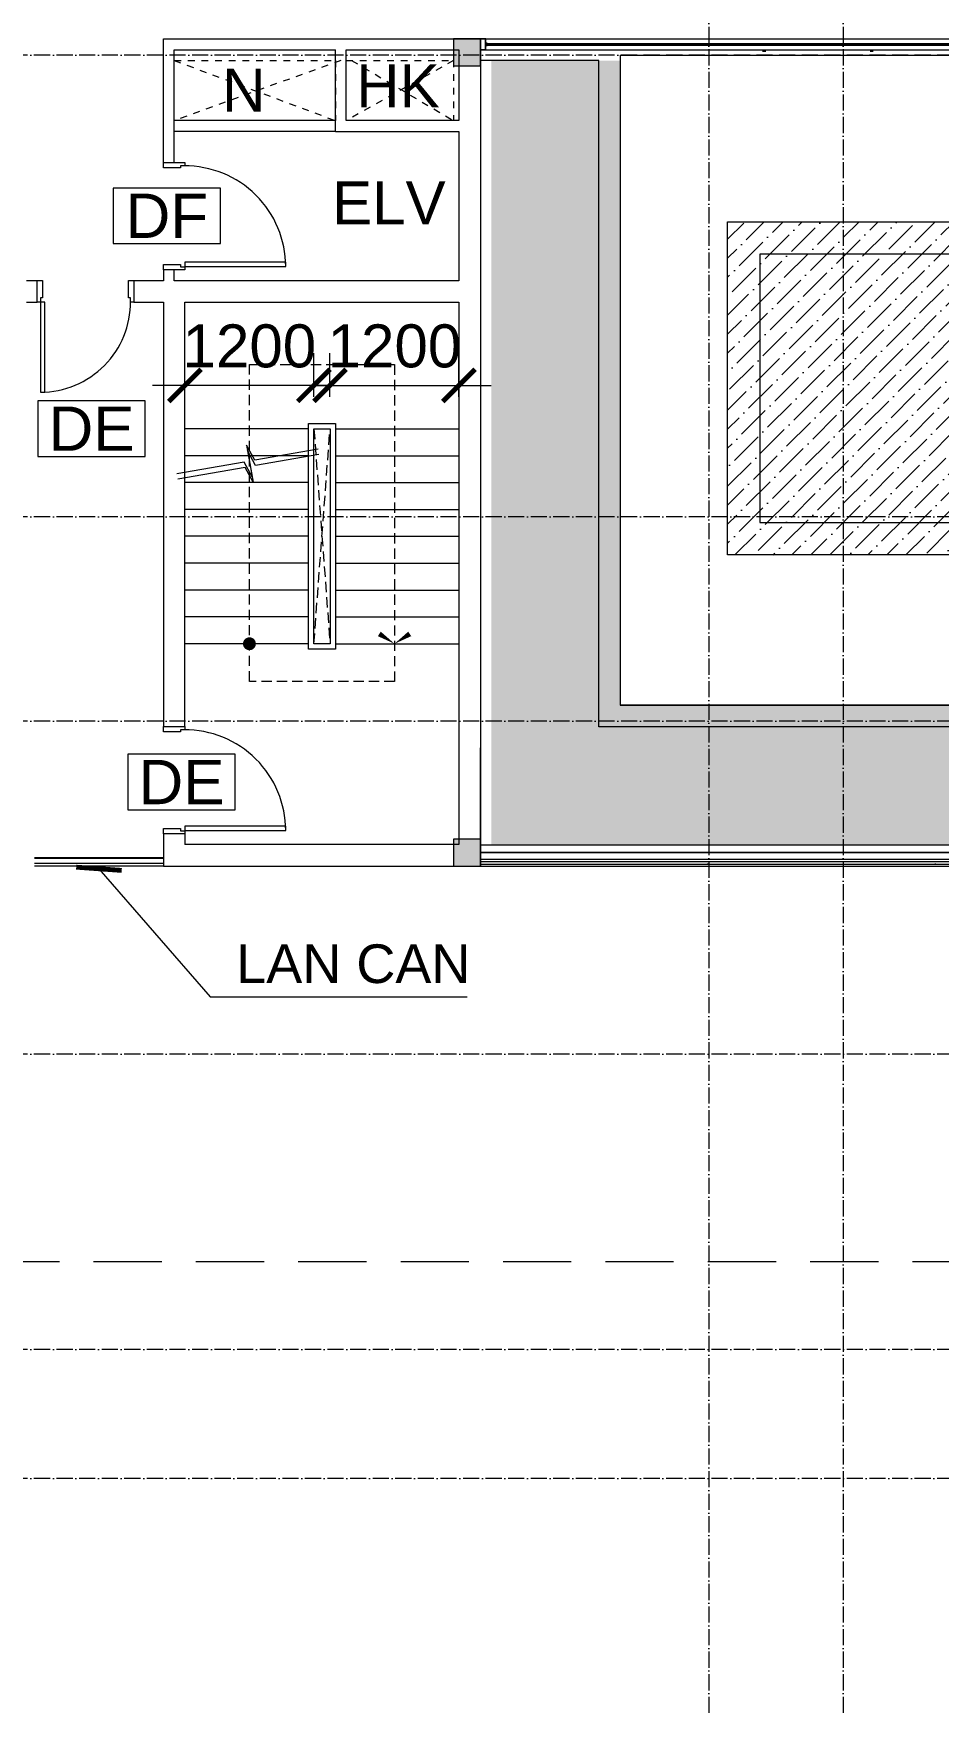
# Model space of a CAD drawing. Header units: millimetres. Extents: x -20144 to 122974, y -38328 to 48263.
# Drawn here: x 78537 to 86959, y 15803 to 31352 of the extents above; entities that cross this region are included whole.
import ezdxf
from ezdxf.enums import TextEntityAlignment as Align

# ---------------------------------------------------------------- set-up
doc = ezdxf.new("R2010")
doc.units = ezdxf.units.MM
for name, pattern in [('Dash', [6.35, 3.175, -3.175]), ('Grid Line', [4.2, 3, -0.6, 0, -0.6]), ('HIDDEN2', [4.7625, 3.175, -1.5875]), ('HIDDENX2', [0.75, 0.5, -0.25])]:
    doc.linetypes.add(name, pattern=pattern)
for name, color, linetype, lineweight in [('@ color hatch', 7, 'Continuous', 13), ('A-DETL-GENF-HDLN', 161, 'Dash', 5), ('CHU', 181, 'Continuous', 5), ('CUA', 31, 'Continuous', 9), ('DIM', 1, 'Continuous', 5), ('HATCH-1', 8, 'Continuous', 5), ('KI-HIEU-1', 151, 'Continuous', 9), ('NET THAY 1', 41, 'Continuous', 5), ('NET THAY 2', 55, 'Continuous', 5), ('NET-CAT', 3, 'Continuous', 15), ('NET-THAY', 2, 'Continuous', 9), ('NET-THAY-2', 55, 'Continuous', 13), ('TRUC', 225, 'Continuous', 5), ('X-COT T23$0$LC.HA', 8, 'Continuous', 9), ('Y-GHI CHU PCCC$0$Z-CT1-GHI CHU TT$0$KI-HIEU', 6, 'Continuous', 13)]:
    doc.layers.add(name, color=color, linetype=linetype, lineweight=lineweight)
doc.styles.add('Arial_3', font='arial_0.ttf', dxfattribs={"height": 400})
doc.styles.add('Arial_4', font='arial_0.ttf', dxfattribs={"height": 360})
doc.styles.add('TA1', font='arial_0.ttf')
doc.styles.add('Y-GHI CHU PCCC$0$Arial', font='arial_0.ttf')
doc.dimstyles.new('D_200_KTx2', dxfattribs={"dimtxt": 400, "dimasz": 300, "dimexe": 300, "dimexo": 300, "dimgap": 160, "dimtad": 1, "dimdec": 0, "dimzin": 9, "dimtxsty": 'TA1', "dimblk": 'ARCHTICK', "dimcen": 1, "dimdle": 300, "dimclrd": 256, "dimclre": 256, "dimclrt": 7, "dimadec": 0, "dimazin": 0, "dimtfac": 1, "dimtdec": 0, "dimtix": 1, "dimtmove": 1, "dimatfit": 3, "dimldrblk": 'ARCHTICK', "dimfxl": 0, "dimtolj": 1, "dimtzin": 0, "dimlwd": -1, "dimlwe": -1, "dimarcsym": 0})

# ---------------------------------------------------------------- blocks, each defined once
blk = doc.blocks.new('Railing - NBS_RailInfillPnl_Post-1648199-MẶT BẰNG TẦNG 23')
at = {"layer": 'NET THAY 2'}
for p, q in [((-13, -5), (-13, 5)), ((13, 5), (13, -5))]:
    blk.add_line(p, q, dxfattribs=at)
blk = doc.blocks.new('Railing - Railing-1431376-MẶT BẰNG TẦNG 23')
at = {"layer": 'NET THAY 1'}
for p, q in [((22751, 23727), (5825, 23727)), ((5825, 23727), (22751, 23727)), ((22751, 23660), (5825, 23660)), ((5825, 23600), (22751, 23600))]:
    blk.add_line(p, q, dxfattribs=at)
at = {"rotation": 270}
for p in [(7941, 23630), (10057, 23630), (12172, 23630), (14288, 23630), (16404, 23630), (18519, 23630), (20635, 23630)]:
    blk.add_blockref('Railing - NBS_RailInfillPnl_Post-1648199-MẶT BẰNG TẦNG 23', p, dxfattribs=at)
blk = doc.blocks.new('Top Rail Type - Top Rail_Internal_-1431379-MẶT BẰNG TẦNG 23')
at = {"layer": 'NET THAY 1'}
for p, q in [((22751, 23641), (5825, 23641)), ((5825, 23641), (5825, 23619)), ((22751, 23619), (22751, 23641)), ((5825, 23619), (22751, 23619))]:
    blk.add_line(p, q, dxfattribs=at)
blk = doc.blocks.new('CUA 1 CANH MO - 2 - Type 1-1152486-MẶT BẰNG TẦNG 2')
at = {"layer": 'CUA', "lineweight": 5}
for p, q in [((-349, -102), (-349, 98)), ((-349, 98), (-299, 98)), ((-299, 98), (-299, -61)), ((501, 98), (551, 98)), ((501, -61), (501, 98)), ((551, 98), (551, -102)), ((-319, -102), (-349, -102)), ((-319, -61), (-319, -102)), ((-299, -61), (-319, -61)), ((521, -61), (501, -61)), ((521, -102), (521, -61)), ((551, -102), (521, -102))]:
    blk.add_line(p, q, dxfattribs=at)
at = {"layer": 'CUA'}
for p, q in [((-278, -102), (-318, -102)), ((-318, -102), (-318, -940)), ((-278, -940), (-278, -102)), ((-318, -940), (-278, -940))]:
    blk.add_line(p, q, dxfattribs=at)
at = {"layer": 'CUA', "lineweight": 5}
blk.add_arc((-318, -102), 838, 270, 0.5, dxfattribs=at)
blk = doc.blocks.new('CUA 1 CANH MO - 2 - Type 1000-1152409-MẶT BẰNG TẦNG 2')
at = {"layer": 'CUA', "lineweight": 5}
for p, q in [((-399, -102), (-399, 98)), ((-399, 98), (-349, 98)), ((-349, 98), (-349, -61)), ((551, 98), (601, 98)), ((551, -61), (551, 98)), ((601, 98), (601, -102)), ((-369, -102), (-399, -102)), ((-369, -61), (-369, -102)), ((-349, -61), (-369, -61)), ((571, -61), (551, -61)), ((571, -102), (571, -61)), ((601, -102), (571, -102))]:
    blk.add_line(p, q, dxfattribs=at)
at = {"layer": 'CUA'}
for p, q in [((-328, -102), (-368, -102)), ((-368, -102), (-368, -1040)), ((-328, -1040), (-328, -102)), ((-368, -1040), (-328, -1040))]:
    blk.add_line(p, q, dxfattribs=at)
at = {"layer": 'CUA', "lineweight": 5}
blk.add_arc((-368, -102), 938, 270, 0.5, dxfattribs=at)
blk = doc.blocks.new('*U739')
for points in [[(-648, 50), (-50, 50), (0, -100), (0, 200), (50, 50), (685, 50)], [(-648, 0), (-50, 0), (0, -150), (0, 150), (50, 0), (685, 0)]]:
    blk.add_lwpolyline(points)
blk = doc.blocks.new('_ArchTick')
at = {"color": 0, "const_width": 0.15}
blk.add_lwpolyline([(-0.5, -0.5), (0.5, 0.5)], dxfattribs=at)
blk = doc.blocks.new('*D744')
at = {"layer": 'Defpoints', "color": 0, "transparency": 16777216}
for p in [(79946, 28075), (79946, 27670), (81146, 27670)]:
    blk.add_point(p, dxfattribs=at)
at = {"layer": 'DIM', "transparency": 16777216}
for p, q in [((79946, 27970), (79946, 28375)), ((81146, 27970), (81146, 28375)), ((79946, 28075), (79646, 28075)), ((81146, 28075), (79946, 28075)), ((81146, 28075), (81446, 28075))]:
    blk.add_line(p, q, dxfattribs=at)
at = {"layer": 'DIM', "transparency": 16777216, "xscale": 300, "yscale": 300, "zscale": 300}
blk.add_blockref('_ArchTick', (79946, 28075), dxfattribs=at)
at = {"layer": 'DIM', "transparency": 16777216, "xscale": 300, "yscale": 300, "zscale": 300, "rotation": 180}
blk.add_blockref('_ArchTick', (81146, 28075), dxfattribs=at)
at = {"layer": 'DIM', "color": 7, "transparency": 16777216, "insert": (80546, 28440), "char_height": 400, "attachment_point": 5, "style": 'TA1'}
blk.add_mtext('\\A1;1200', dxfattribs=at)
blk = doc.blocks.new('*D745')
at = {"layer": 'Defpoints', "color": 0, "transparency": 16777216}
for p in [(82496, 28075), (81296, 27670), (82496, 27670)]:
    blk.add_point(p, dxfattribs=at)
at = {"layer": 'DIM', "transparency": 16777216}
for p, q in [((81296, 27970), (81296, 28375)), ((82496, 27970), (82496, 28375)), ((81296, 28075), (80996, 28075)), ((81296, 28075), (82496, 28075)), ((82496, 28075), (82796, 28075))]:
    blk.add_line(p, q, dxfattribs=at)
at = {"layer": 'DIM', "transparency": 16777216, "xscale": 300, "yscale": 300, "zscale": 300}
blk.add_blockref('_ArchTick', (81296, 28075), dxfattribs=at)
at = {"layer": 'DIM', "transparency": 16777216, "xscale": 300, "yscale": 300, "zscale": 300, "rotation": 180}
blk.add_blockref('_ArchTick', (82496, 28075), dxfattribs=at)
at = {"layer": 'DIM', "color": 7, "transparency": 16777216, "insert": (81896, 28440), "char_height": 400, "attachment_point": 5, "style": 'TA1'}
blk.add_mtext('\\A1;1200', dxfattribs=at)
blk = doc.blocks.new('A$C69B33B05')
at = {"layer": 'X-COT T23$0$LC.HA'}
h = blk.add_hatch(color=256, dxfattribs=at)
h.dxf.hatch_style = 1
h.paths.add_polyline_path([(14325, -11100), (14075, -11100), (14075, -11350), (14325, -11350)])
h = blk.add_hatch(color=256, dxfattribs=at)
h.dxf.hatch_style = 1
h.paths.add_polyline_path([(14325, -18550), (14075, -18550), (14075, -18800), (14325, -18800)])
at = {"ltscale": 1000}
for points in [[(14325, -11100), (14075, -11100), (14075, -11350), (14325, -11350)], [(14325, -18550), (14075, -18550), (14075, -18800), (14325, -18800)]]:
    blk.add_lwpolyline(points, close=True, dxfattribs=at)
blk = doc.blocks.new('*U752')
for p, q in [((-788, 112), (-788, 712)), ((-771, 699, 0), (-771, 126, 0)), ((-754, 699, 0), (-754, 126, 0)), ((-738, 112), (-738, 712)), ((737, 112), (737, 712)), ((754, 699, 0), (754, 126, 0)), ((771, 699, 0), (771, 126, 0)), ((788, 112), (788, 712)), ((-7642, 0, 0), (-850, 0, 0)), ((7883, 0, 0), (850, 0, 0)), ((-7642, -100, 0), (-850, -100, 0)), ((-7629, -42, 0), (-863, -42, 0)), ((-7629, -58, 0), (-863, -58, 0)), ((7883, -100, 0), (850, -100, 0)), ((7870, -42, 0), (863, -42, 0)), ((7870, -58, 0), (863, -58, 0))]:
    blk.add_line(p, q)
at = {"color": 1}
for p, q in [((-763, 119, 0), (-763, 706, 0)), ((762, 119, 0), (762, 706, 0)), ((-857, -50, 0), (-7636, -50, 0)), ((857, -50, 0), (7876, -50, 0))]:
    blk.add_line(p, q, dxfattribs=at)
at = {"ltscale": 100}
for p, q in [((-7642, -61, 0), (-7642, -39, 0)), ((-7642, -61, 0), (-7642, -39, 0)), ((-850, -61, 0), (-850, -39, 0)), ((-850, -61, 0), (-850, -39, 0)), ((850, -61, 0), (850, -39, 0)), ((850, -61, 0), (850, -39, 0)), ((7883, -61, 0), (7883, -39, 0)), ((7883, -61, 0), (7883, -39, 0))]:
    blk.add_line(p, q, dxfattribs=at)
for points in [[(-738, 712), (-788, 712), (-788, 812), (-738, 812)], [(-740, 714), (-786, 714), (-786, 810), (-740, 810)], [(737, 712), (788, 712), (788, 812), (737, 812)], [(740, 714), (786, 714), (786, 810), (740, 810)], [(-7692, -100), (-7692, 0), (-7642, 0), (-7642, -100)], [(-850, 0), (-800, 0), (-800, -100), (-850, -100)], [(-738, 12), (-788, 12), (-788, 112), (-738, 112)], [(-740, 14), (-786, 14), (-786, 110), (-740, 110)], [(737, 12), (788, 12), (788, 112), (737, 112)], [(740, 14), (786, 14), (786, 110), (740, 110)], [(850, 0), (800, 0), (800, -100), (850, -100)], [(7933, -100), (7933, 0), (7883, 0), (7883, -100)], [(-7690, -98), (-7690, -2), (-7644, -2), (-7644, -98)], [(-848, -2), (-802, -2), (-802, -98), (-848, -98)], [(848, -2), (802, -2), (802, -98), (848, -98)], [(7931, -98), (7931, -2), (7885, -2), (7885, -98)]]:
    blk.add_lwpolyline(points, close=True)
at = {"elevation": 0}
for points in [[(-752, 712), (-774, 712), (-774, 700, 0.414214), (-773, 699), (-770, 699, 0.414214), (-769, 700, 0.414214), (-770, 700), (-772, 700, -0.414214), (-773, 701), (-773, 711, -0.414214), (-772, 711), (-753, 711, -0.414214), (-753, 711), (-753, 701, -0.414214), (-753, 700), (-756, 700, 0.414214), (-756, 700, 0.414214), (-756, 699), (-752, 699, 0.414214), (-752, 700), (-752, 712)], [(752, 712), (774, 712), (774, 700, -0.414214), (773, 699), (770, 699, -0.414214), (769, 700, -0.414214), (770, 700), (772, 700, 0.414214), (772, 701), (772, 711, 0.414214), (772, 711), (753, 711, 0.414214), (752, 711), (752, 701, 0.414214), (753, 700), (756, 700, -0.414214), (756, 700, -0.414214), (756, 699), (752, 699, -0.414214), (752, 700), (752, 712)], [(-7642, -39), (-7642, -61), (-7630, -61, 0.414214), (-7629, -61), (-7629, -57, 0.414214), (-7630, -57, 0.414214), (-7630, -57), (-7630, -60, -0.414214), (-7631, -60), (-7641, -60, -0.414214), (-7641, -60), (-7641, -41, -0.414214), (-7641, -40), (-7631, -40, -0.414214), (-7630, -41), (-7630, -43, 0.414214), (-7630, -44, 0.414214), (-7629, -43), (-7629, -40, 0.414214), (-7630, -39), (-7642, -39)], [(-850, -39), (-850, -61), (-863, -61, -0.414214), (-863, -61), (-863, -57, -0.414214), (-863, -57, -0.414214), (-862, -57), (-862, -60, 0.414214), (-862, -60), (-852, -60, 0.414214), (-851, -60), (-851, -41, 0.414214), (-852, -40), (-862, -40, 0.414214), (-862, -41), (-862, -43, -0.414214), (-863, -44, -0.414214), (-863, -43), (-863, -40, -0.414214), (-863, -39), (-850, -39)], [(850, -39), (850, -61), (863, -61, 0.414214), (863, -61), (863, -57, 0.414214), (863, -57, 0.414214), (862, -57), (862, -60, -0.414214), (862, -60), (852, -60, -0.414214), (851, -60), (851, -41, -0.414214), (852, -40), (862, -40, -0.414214), (862, -41), (862, -43, 0.414214), (863, -44, 0.414214), (863, -43), (863, -40, 0.414214), (863, -39), (850, -39)], [(7883, -39), (7883, -61), (7870, -61, -0.414214), (7870, -61), (7870, -57, -0.414214), (7870, -57, -0.414214), (7871, -57), (7871, -60, 0.414214), (7871, -60), (7881, -60, 0.414214), (7882, -60), (7882, -41, 0.414214), (7881, -40), (7871, -40, 0.414214), (7871, -41), (7871, -43, -0.414214), (7870, -44, -0.414214), (7870, -43), (7870, -40, -0.414214), (7870, -39), (7883, -39)]]:
    blk.add_lwpolyline(points, format="xyb", dxfattribs=at)
at = {"color": 8, "lineweight": 5, "elevation": 0}
for points in [[(-765, 706, -0.110226), (-765, 706), (-760, 706, -0.110226), (-760, 706, -0.547587), (-760, 702, 0.371535), (-760, 702, -0.207699), (-760, 698, 0.626616), (-760, 697, 0.088099), (-754, 699), (-757, 699), (-757, 702), (-755, 702), (-759, 707, 0.26277), (-759, 707), (-763, 707), (-766, 707, 0.26277), (-766, 707), (-770, 702), (-768, 702), (-768, 699), (-771, 699, 0.088099), (-765, 697, 0.626616), (-765, 698, -0.207699), (-765, 702, 0.371535), (-765, 702, -0.547587)], [(765, 706, 0.110226), (765, 706), (760, 706, 0.110226), (760, 706, 0.547587), (760, 702, -0.371535), (760, 702, 0.207699), (760, 698, -0.626616), (760, 697, -0.088099), (754, 699), (757, 699), (757, 702), (755, 702), (759, 707, -0.26277), (759, 707), (762, 707), (766, 707, -0.26277), (766, 707), (770, 702), (768, 702), (768, 699), (771, 699, -0.088099), (765, 697, -0.626616), (765, 698, 0.207699), (765, 702, -0.371535), (765, 702, 0.547587)], [(-765, 119, 0.110226), (-765, 119), (-760, 119, 0.110226), (-760, 119, 0.547587), (-760, 123, -0.371535), (-760, 123, 0.207699), (-760, 127, -0.626616), (-760, 128, -0.088099), (-754, 126), (-757, 126), (-757, 123), (-755, 123), (-759, 118, -0.26277), (-759, 118), (-763, 118), (-766, 118, -0.26277), (-766, 118), (-770, 123), (-768, 123), (-768, 126), (-771, 126, -0.088099), (-765, 128, -0.626616), (-765, 127, 0.207699), (-765, 123, -0.371535), (-765, 123, 0.547587)], [(765, 119, -0.110226), (765, 119), (760, 119, -0.110226), (760, 119, -0.547587), (760, 123, 0.371535), (760, 123, -0.207699), (760, 127, 0.626616), (760, 128, 0.088099), (754, 126), (757, 126), (757, 123), (755, 123), (759, 118, 0.26277), (759, 118), (762, 118), (766, 118, 0.26277), (766, 118), (770, 123), (768, 123), (768, 126), (771, 126, 0.088099), (765, 128, 0.626616), (765, 127, -0.207699), (765, 123, 0.371535), (765, 123, -0.547587)]]:
    blk.add_lwpolyline(points, format="xyb", close=True, dxfattribs=at)
at = {"color": 1, "elevation": 0}
for points in [[(-760, 119), (-765, 119), (-765, 706), (-760, 706)], [(760, 119), (765, 119), (765, 706), (760, 706)]]:
    blk.add_lwpolyline(points, close=True, dxfattribs=at)
for points in [[(687, 662), (697, 662), (697, 757), (728, 757, -0.063254), (727, 760), (727, 765, -0.063254), (728, 767), (687, 767), (687, 757)], [(737, 775), (737, 750, -0.414214), (727, 760), (727, 765, -0.414214)], [(788, 775), (788, 750, 0.414214), (798, 760), (798, 765, 0.414214)], [(838, 662), (828, 662), (828, 757), (797, 757, 0.063254), (798, 760), (798, 765, 0.063254), (797, 767), (838, 767), (838, 757)]]:
    blk.add_lwpolyline(points, format="xyb", close=True)
for points in [[(-752, 112), (-774, 112), (-774, 125, -0.414214), (-773, 126), (-770, 126, -0.414214), (-769, 125, -0.414214), (-770, 124), (-772, 124, 0.414214), (-773, 124), (-773, 114, 0.414214), (-772, 114), (-753, 114, 0.414214), (-753, 114), (-753, 124, 0.414214), (-753, 124), (-756, 124, -0.414214), (-756, 125, -0.414214), (-756, 126), (-752, 126, -0.414214), (-752, 125), (-752, 112)], [(752, 112), (774, 112), (774, 125, 0.414214), (773, 126), (770, 126, 0.414214), (769, 125, 0.414214), (770, 124), (772, 124, -0.414214), (772, 124), (772, 114, -0.414214), (772, 114), (753, 114, -0.414214), (752, 114), (752, 124, -0.414214), (753, 124), (756, 124, 0.414214), (756, 125, 0.414214), (756, 126), (752, 126, 0.414214), (752, 125), (752, 112)]]:
    blk.add_lwpolyline(points, format="xyb")
at = {"elevation": 0}
for points in [[(-7642, -41), (-7642, -60)], [(-7642, -41), (-7642, -60)], [(-850, -41), (-850, -60)], [(-850, -41), (-850, -60)], [(850, -41), (850, -60)], [(850, -41), (850, -60)], [(7883, -41), (7883, -60)], [(7883, -41), (7883, -60)]]:
    blk.add_lwpolyline(points, dxfattribs=at)
at = {"color": 8, "lineweight": 5}
for points in [[(-7636, -52, -0.110226), (-7636, -52), (-7636, -48, -0.110226), (-7636, -48, -0.547587), (-7632, -47, 0.371535), (-7632, -47, -0.207699), (-7628, -47, 0.626616), (-7627, -47, 0.088099), (-7629, -42), (-7629, -44), (-7632, -44), (-7632, -43), (-7637, -46, 0.26277), (-7637, -47), (-7637, -50), (-7637, -53, 0.26277), (-7637, -54), (-7632, -57), (-7632, -56), (-7629, -56), (-7629, -58, 0.088099), (-7627, -53, 0.626616), (-7628, -53, -0.207699), (-7632, -53, 0.371535), (-7632, -53, -0.547587)], [(-857, -52, 0.110226), (-857, -52), (-857, -48, 0.110226), (-857, -48, 0.547587), (-860, -47, -0.371535), (-861, -47, 0.207699), (-865, -47, -0.626616), (-865, -47, -0.088099), (-863, -42), (-863, -44), (-860, -44), (-860, -43), (-856, -46, -0.26277), (-855, -47), (-855, -50), (-855, -53, -0.26277), (-856, -54), (-860, -57), (-860, -56), (-863, -56), (-863, -58, -0.088099), (-865, -53, -0.626616), (-865, -53, 0.207699), (-861, -53, -0.371535), (-860, -53, 0.547587)], [(857, -52, -0.110226), (857, -52), (857, -48, -0.110226), (857, -48, -0.547587), (860, -47, 0.371535), (861, -47, -0.207699), (865, -47, 0.626616), (865, -47, 0.088099), (863, -42), (863, -44), (860, -44), (860, -43), (856, -46, 0.26277), (855, -47), (855, -50), (855, -53, 0.26277), (856, -54), (860, -57), (860, -56), (863, -56), (863, -58, 0.088099), (865, -53, 0.626616), (865, -53, -0.207699), (861, -53, 0.371535), (860, -53, -0.547587)], [(7876, -52, 0.110226), (7876, -52), (7876, -48, 0.110226), (7876, -48, 0.547587), (7873, -47, -0.371535), (7872, -47, 0.207699), (7868, -47, -0.626616), (7868, -47, -0.088099), (7870, -42), (7870, -44), (7873, -44), (7873, -43), (7877, -46, -0.26277), (7877, -47), (7877, -50), (7877, -53, -0.26277), (7877, -54), (7873, -57), (7873, -56), (7870, -56), (7870, -58, -0.088099), (7868, -53, -0.626616), (7868, -53, 0.207699), (7872, -53, -0.371535), (7873, -53, 0.547587)]]:
    blk.add_lwpolyline(points, format="xyb", close=True, dxfattribs=at)
at = {"color": 1}
for points in [[(-857, -48), (-857, -53), (-7636, -53), (-7636, -48)], [(857, -48), (857, -53), (7876, -53), (7876, -48)]]:
    blk.add_lwpolyline(points, close=True, dxfattribs=at)
for centre, radius in [((-800, 12), 12.5), ((-800, 12), 10.5), ((800, 12), 12.5), ((800, 12), 10.5)]:
    blk.add_circle(centre, radius)
at = {"color": 8, "linetype": 'HIDDEN2', "lineweight": 5, "ltscale": 20}
for centre, start, end in [((-893, -86), 5.5004, 79.9944), ((893, -86), 100.0056, 174.4996)]:
    blk.add_arc(centre, 898, start, end, dxfattribs=at)
blk = doc.blocks.new('Y-GHI CHU PCCC$0$A$C53D4240F')
at = {"color": 8, "ltscale": 30}
blk.add_lwpolyline([(-266.7, -137.5), (266.7, -137.5), (266.7, 137.5), (-266.7, 137.5)], close=True, dxfattribs=at)
at = {"color": 8, "style": 'Y-GHI CHU PCCC$0$Arial'}
blk.add_text('DE', height=220, dxfattribs=at).set_placement((0, 0), align=Align.MIDDLE_CENTER)
blk = doc.blocks.new('Y-GHI CHU PCCC$0$A$C67775D76')
at = {"color": 8, "ltscale": 30}
blk.add_lwpolyline([(-266.7, -137.5), (266.7, -137.5), (266.7, 137.5), (-266.7, 137.5)], close=True, dxfattribs=at)
at = {"color": 8, "style": 'Y-GHI CHU PCCC$0$Arial'}
blk.add_text('DF', height=220, dxfattribs=at).set_placement((0, 0), align=Align.MIDDLE_CENTER)

msp = doc.modelspace()

# ---------------------------------------------------------------- hatches: boundary and pattern name
at = {"layer": '@ color hatch', "ltscale": 0.5}
h = msp.add_hatch(dxfattribs=at)
h.set_pattern_fill('CROSS', color=139, scale=300)
h.set_pattern_definition([(0, (439363.51, -381994.35), (75, 75), [37.5, -112.5]), (90, (439382.26, -382013.1), (-75, 75), [37.5, -112.5])])
h.paths.add_polyline_path([(82796.1, 31100.2), (83996.3, 31097.2), (83996.3, 25100.4), (98421.3, 25100.4), (98421.3, 28697.2), (99701.3, 28697.2), (99701.3, 23797.4), (82796.1, 23797.3)])
h = msp.add_hatch(dxfattribs=at)
h.set_pattern_fill('ANSI36', color=157, scale=1000)
h.set_pattern_definition([(45, (439363.51, -381994.35), (66.29126, 243.067956), [312.5, -62.5, 0, -62.5])])
h.paths.add_polyline_path([(95121.1, 26497.3), (84996.3, 26497.3), (84996.3, 29597.2), (95121.1, 29597.2)])

# ---------------------------------------------------------------- linework, layer by layer
at = {"layer": 'A-DETL-GENF-HDLN', "ltscale": 20}
for p, q in [((79846.5, 31099.9), (81346.5, 30539.9)), ((81396.5, 31099.9), (79846.5, 30539.9)), ((82446.1, 31099.9), (81446.5, 30539.9)), ((81496.5, 31099.9), (82446.1, 30539.9))]:
    msp.add_line(p, q, dxfattribs=at)
for points in [[(79846.5, 31099.9), (81346.5, 31099.9), (81346.5, 30539.9), (79846.5, 30539.9)], [(81446.5, 31099.9), (82446.1, 31099.9), (82446.1, 30539.9), (81446.5, 30539.9)]]:
    msp.add_lwpolyline(points, close=True, dxfattribs=at)
at = {"layer": 'HATCH-1', "linetype": 'HIDDEN2', "ltscale": 30}
for p, q in [((81146.5, 27669.9), (81296.5, 25669.9)), ((81146.5, 25669.9), (81296.5, 27669.9))]:
    msp.add_line(p, q, dxfattribs=at)
msp.add_lwpolyline([(80546.5, 28269.9), (81896.5, 28269.9), (81896.5, 25319.9), (80546.5, 25319.9)], close=True, dxfattribs=at)
at = {"layer": 'HATCH-1', "linetype": 'HIDDENX2', "ltscale": 100, "const_width": 60}
msp.add_lwpolyline([(80516.5, 25669.9, -1), (80576.5, 25669.9, -1)], format="xyb", close=True, dxfattribs=at)
at = {"layer": 'HATCH-1'}
msp.add_lwpolyline([(82037.9, 25761.4, 50, 0, 0), (81896.5, 25669.9, 0, 50, 0), (81755.1, 25761.4, 50, 50, 0)], format="xyseb", dxfattribs=at)
at = {"layer": 'KI-HIEU-1', "linetype": 'HIDDEN2', "ltscale": 200}
msp.add_line((60999, 19919), (119382.3, 19919), dxfattribs=at)
at = {"layer": 'NET THAY 1'}
for p, q in [((78546.5, 23674.9), (79746.5, 23674.9)), ((79746.5, 23674.9), (78546.5, 23674.9)), ((79746.5, 23624.9), (78546.5, 23624.9)), ((79746.5, 23624.9), (78546.5, 23624.9)), ((79746.5, 23599.9), (78546.5, 23599.9))]:
    msp.add_line(p, q, dxfattribs=at)
at = {"layer": 'NET-CAT'}
for p, q in [((79746.5, 30150), (79746.5, 31299.9)), ((79746.5, 31299.9), (82696.3, 31299.9)), ((82696.3, 31299.9), (82696.3, 23599.9)), ((79846.5, 30150), (79846.5, 31199.9)), ((81446.5, 30539.9), (81446.5, 31199.9)), ((81346.5, 30439.9), (82496.5, 30439.9)), ((82496.5, 30439.9), (82496.5, 29049.9)), ((79746.5, 30150), (79846.5, 30150)), ((79846.5, 29150), (79746.5, 29150)), ((79746.5, 29150), (79746.5, 29049.9)), ((79846.5, 29049.9), (79846.5, 29150)), ((78571.6, 29049.9), (78471.5, 29049.9)), ((78571.6, 28849.9), (78571.6, 29049.9)), ((79746.5, 29049.9), (79471.6, 29049.9)), ((79471.6, 29049.9), (79471.6, 28849.9)), ((82496.5, 29049.9), (79846.5, 29049.9)), ((78471.5, 28849.9), (78571.6, 28849.9)), ((79471.6, 28849.9), (79746.5, 28849.9)), ((79746.5, 28849.9), (79746.5, 24899.9)), ((79946.5, 28849.9), (82496.5, 28849.9)), ((79946.5, 24899.9), (79946.5, 28849.9)), ((82496.5, 28849.9), (82496.5, 23799.9)), ((79746.5, 24899.9), (79946.5, 24899.9)), ((79746.5, 23899.9), (79746.5, 23599.9)), ((79946.5, 23899.9), (79746.5, 23899.9)), ((79946.5, 23899.9), (79946.5, 23799.9)), ((82496.5, 23799.9), (79946.5, 23799.9)), ((79746.5, 23599.9), (82696.5, 23599.9))]:
    msp.add_line(p, q, dxfattribs=at)
for points in [[(79846.5, 31199.9), (81346.5, 31199.9)], [(81346.5, 30439.9), (81346.5, 31199.9)], [(81446.5, 31199.9), (82496.5, 31199.9), (82496.5, 30539.9), (81446.5, 30539.9)]]:
    msp.add_lwpolyline(points, dxfattribs=at)
at = {"layer": 'NET-THAY'}
for p, q in [((82696.3, 31299.9), (83996.3, 31299.9)), ((83796.3, 31099.9), (82696.3, 31099.9)), ((83796.3, 24897.2), (83796.3, 31099.9)), ((83996.3, 31149.9), (89967.6, 31149.9)), ((83996.3, 31149.9), (83996.3, 25097.2)), ((85321.6, 31187.2), (85351.6, 31187.2)), ((86321.6, 31187.2), (86351.6, 31187.2)), ((81346.5, 30539.9), (79846.5, 30539.9)), ((81346.5, 30439.9), (79846.5, 30439.9)), ((84996.3, 29597.2), (95021.5, 29597.2)), ((84996.3, 26497.2), (84996.3, 29597.2)), ((94721.5, 29297.2), (85296.3, 29297.2)), ((85296.3, 29297.2), (85296.3, 26797.2)), ((85296.3, 26797.2), (94721.5, 26797.2)), ((95021.5, 26497.2), (84996.3, 26497.2)), ((83996.3, 25100.2), (98321.5, 25100.2)), ((83996.3, 25097.2), (98321.5, 25097.2)), ((98521.5, 24897.2), (83796.3, 24897.2)), ((82696.5, 23699.9), (82696.5, 24699.9)), ((82696.3, 23797.2), (99621.5, 23797.2)), ((99621.5, 23597.2), (82696.3, 23597.2))]:
    msp.add_line(p, q, dxfattribs=at)
at = {"layer": 'NET-THAY', "color": 7}
msp.add_line((78546.5, 23679.9), (79746.5, 23679.9), dxfattribs=at)
at = {"layer": 'NET-THAY'}
for points in [[(81096.5, 27719.9), (81346.5, 27719.9), (81346.5, 25619.9), (81096.5, 25619.9)], [(81146.5, 27669.9), (81296.5, 27669.9), (81296.5, 25669.9), (81146.5, 25669.9)]]:
    msp.add_lwpolyline(points, close=True, dxfattribs=at)
at = {"layer": 'NET-THAY-2'}
for p, q in [((81096.5, 27669.9), (79946.5, 27669.9)), ((81346.5, 27669.9), (82496.5, 27669.9)), ((81096.5, 27419.9), (79946.5, 27419.9)), ((81346.5, 27419.9), (82496.5, 27419.9)), ((81096.5, 27169.9), (79946.5, 27169.9)), ((81346.5, 27169.9), (82496.5, 27169.9)), ((81096.5, 26919.9), (79946.5, 26919.9)), ((81346.5, 26919.9), (82496.5, 26919.9)), ((81096.5, 26669.9), (79946.5, 26669.9)), ((81346.5, 26669.9), (82496.5, 26669.9)), ((81096.5, 26419.9), (79946.5, 26419.9)), ((81346.5, 26419.9), (82496.5, 26419.9)), ((81096.5, 26169.9), (79946.5, 26169.9)), ((81346.5, 26169.9), (82496.5, 26169.9)), ((81096.5, 25919.9), (79946.5, 25919.9)), ((81346.5, 25919.9), (82496.5, 25919.9)), ((81096.5, 25669.9), (79946.5, 25669.9)), ((81346.5, 25669.9), (82496.5, 25669.9))]:
    msp.add_line(p, q, dxfattribs=at)
at = {"layer": 'TRUC', "linetype": 'Grid Line', "ltscale": 50}
for p, q in [((84821.5, 43599.9), (84821.5, -4500.1)), ((86071.5, 43599.9), (86071.5, -7167.6)), ((119871.5, 31149.9), (62463.9, 31149.9)), ((119871.5, 26849.9), (64778.6, 26849.9)), ((119871.5, 24949.9), (62463.9, 24949.9)), ((119871.5, 21849.9), (64778.6, 21849.9)), ((119871.5, 19099.9), (64778.6, 19099.9)), ((119871.5, 17899.9), (62463.9, 17899.9))]:
    msp.add_line(p, q, dxfattribs=at)

# ---------------------------------------------------------------- block references
at = {"layer": 'CUA'}
for name, p, rotation in [('*U752', (90629.1, 31199.9, 0), 180), ('CUA 1 CANH MO - 2 - Type 1000-1152409-MẶT BẰNG TẦNG 2', (79844.2, 29548.6), 90), ('CUA 1 CANH MO - 2 - Type 1000-1152409-MẶT BẰNG TẦNG 2', (79844.2, 24298.5), 90)]:
    msp.add_blockref(name, p, dxfattribs=dict(at, rotation=rotation))
msp.add_blockref('CUA 1 CANH MO - 2 - Type 1-1152486-MẶT BẰNG TẦNG 2', (78920.2, 28952.2), dxfattribs=at)
at = {"layer": 'HATCH-1', "rotation": 189.9999999999998}
msp.add_blockref('*U739', (80546.5, 27369.9), dxfattribs=at)
at = {"layer": 'NET THAY 1'}
for name in ['Railing - Railing-1431376-MẶT BẰNG TẦNG 23', 'Top Rail Type - Top Rail_Internal_-1431379-MẶT BẰNG TẦNG 23']:
    msp.add_blockref(name, (76871, 0), dxfattribs=at)
at = {"layer": 'NET-CAT'}
msp.add_blockref('A$C69B33B05', (68371.5, 42399.9), dxfattribs=at)
at = {"layer": 'Y-GHI CHU PCCC$0$Z-CT1-GHI CHU TT$0$KI-HIEU', "color": 8, "xscale": 1.875, "yscale": 1.875, "zscale": 1.875}
for name, p in [('Y-GHI CHU PCCC$0$A$C67775D76', (79778.4, 29654)), ('Y-GHI CHU PCCC$0$A$C53D4240F', (79077.6, 27672.2)), ('Y-GHI CHU PCCC$0$A$C53D4240F', (79914.7, 24382.6))]:
    msp.add_blockref(name, p, dxfattribs=at)

# ---------------------------------------------------------------- texts
at = {"layer": 'CHU', "color": 7, "char_height": 400, "attachment_point": 1, "line_spacing_factor": 0.936439, "style": 'Arial_3'}
for s, insert, width in [('\\pt2540,5080,7620,10160,12700,15240,17780,20320,22860,25400,27940,30480,33020,35560,38100,40640,43180,45720,48260,50800,53340,55880,58420,60960,63500,66040,68580,71120,73660,76200,78740,81280;N', (80292.1, 31024.3), 428.24), ('\\pt2540,5080,7620,10160,12700,15240,17780,20320,22860,25400,27940,30480,33020,35560,38100,40640,43180,45720,48260,50800,53340,55880,58420,60960,63500,66040,68580,71120,73660,76200,78740,81280;HK', (81540.6, 31063.6), 816.08), ('\\pt2540,5080,7620,10160,12700,15240,17780,20320,22860,25400,27940,30480,33020,35560,38100,40640,43180,45720,48260,50800,53340,55880,58420,60960,63500,66040,68580,71120,73660,76200,78740,81280;ELV', (81315.8, 29973.9), 1108.98)]:
    msp.add_mtext(s, dxfattribs=dict(at, insert=insert, width=width))
at = {"layer": 'CHU', "insert": (80423.1, 22871.2), "char_height": 360, "width": 2291.577, "attachment_point": 1, "line_spacing_factor": 0.936439, "style": 'Arial_4'}
msp.add_mtext('\\pt2540.0016,5079.9996,7620.0012,10159.9992,12700.0008,15239.9988,17780.0004,20319.9984,22860,25400.0016,27939.9996,30480.0012,33019.9992,35560.0008,38099.9988,40640.0004,43179.9984,45720,48260.0016,50799.9996,53340.0012,55879.9992,58420.0008,60959.9988,63500.0004,66039.9984,68580,71120.0016,73659.9996,76200.0012,78739.9992,81280.0008;LAN CAN', dxfattribs=at)

# ---------------------------------------------------------------- dimensions: what is measured, and where the dimension line sits
at = {"layer": 'DIM'}
for base, p1, p2, picture, middle in [((79946.5, 28075.5), (81146.5, 27669.9), (79946.5, 27669.9), '*D744', (80546.5, 28439.7)), ((82496.5, 28075.5), (81296.5, 27669.9), (82496.5, 27669.9), '*D745', (81896.5, 28439.7))]:
    dim = msp.add_linear_dim(base=base, p1=p1, p2=p2, dimstyle='D_200_KTx2', dxfattribs=at)
    dim.commit()
    dim.dimension.update_dxf_attribs({"geometry": picture, "text_midpoint": middle})

# ---------------------------------------------------------------- leaders
at = {"layer": 'CHU'}
msp.add_leader([(79146.5, 23574.9), (80181.2, 22381.7), (82571.7, 22381.7)], dimstyle='D_200_KTx2', override={"dimgap": 160, "dimtad": 0, "dimarcsym": 2}, dxfattribs=at)

doc.saveas('drawing.dxf')
